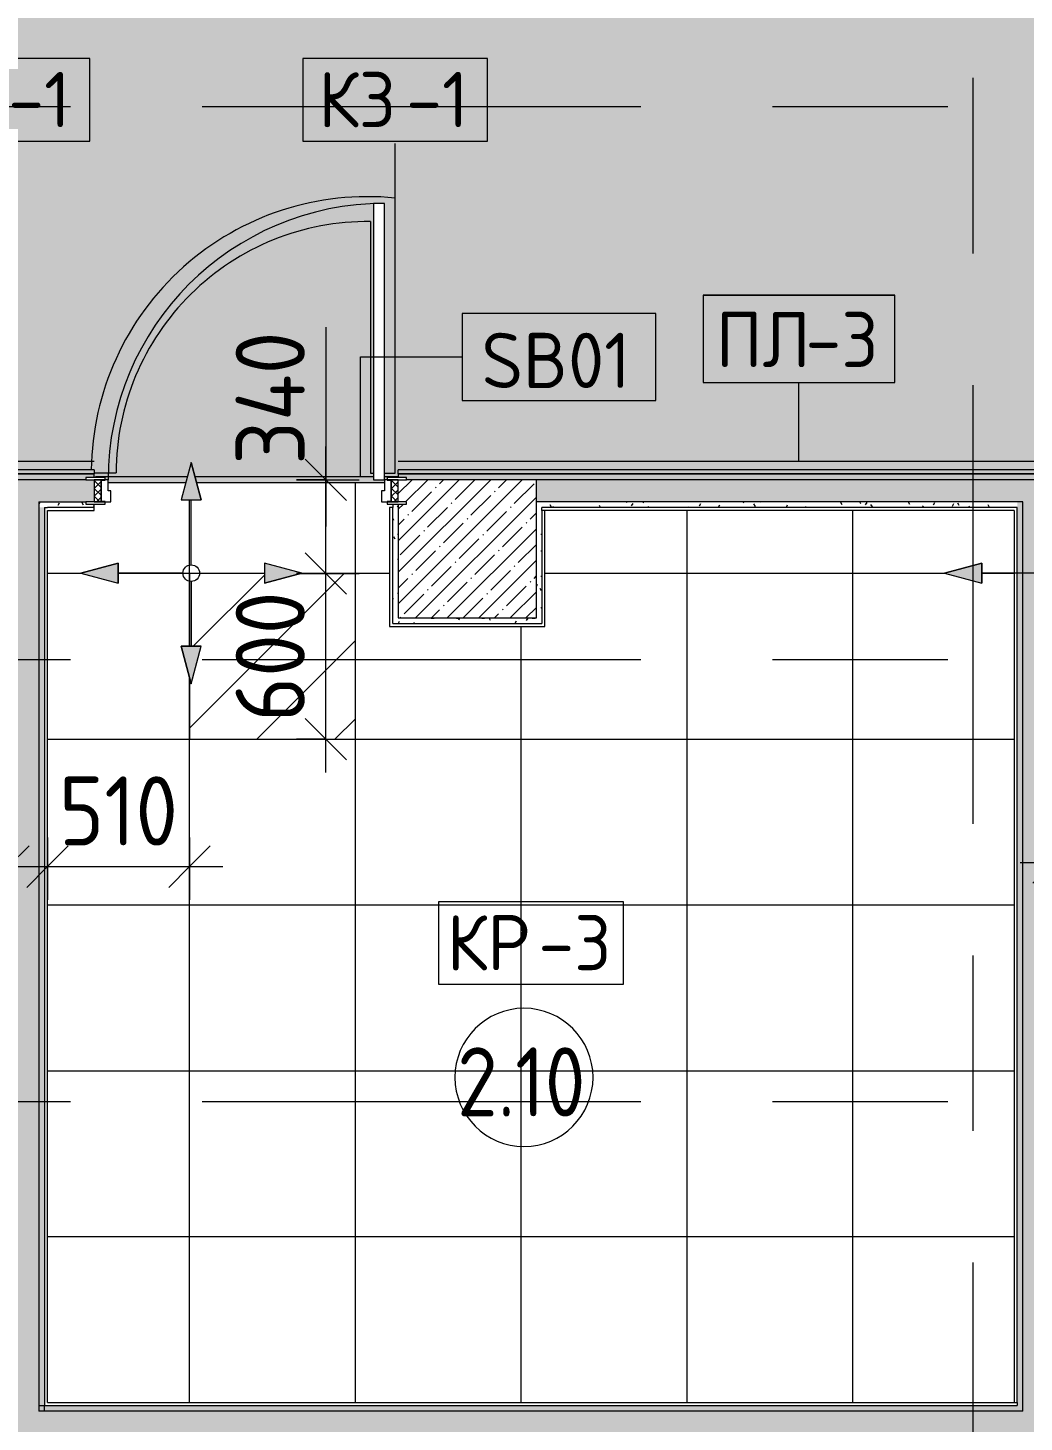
# Model space of a CAD drawing. Header units: millimetres. Extents: x 315 to 209858, y -8553 to 29000.
# Drawn here: x 47373 to 50978, y 12240 to 17285 of the extents above; entities that cross this region are included whole.
import ezdxf

# ---------------------------------------------------------------- set-up
doc = ezdxf.new("R2010")
doc.units = ezdxf.units.MM
doc.linetypes.add('Осевая', pattern=[3175, 635, -476.25, 1587.5, -476.25])
for name, color, linetype, lineweight in [('A-ANNO-DIMS', 7, 'Continuous', 9), ('A-ANNO-DIMS-100', 7, 'Continuous', 9), ('A-AREA-IDEN', 7, 'Continuous', 9), ('A-DETL', 7, 'Continuous', 9), ('A-DETL-GENF', 7, 'Continuous', 9), ('A-DOOR', 7, 'Continuous', 9), ('A-DOOR-1', 7, 'Continuous', 13), ('A-DOOR-FRAM', 7, 'Continuous', 13), ('A-DOOR-FRAM-1', 7, 'Continuous', 9), ('A-FLOR-HRAL-IDEN', 7, 'Continuous', 9), ('A-FLOR-IDEN', 7, 'Continuous', 9), ('A-FLOR-PATT', 7, 'Continuous', 9), ('A-GENM-IDEN', 7, 'Continuous', 9), ('A-WALL', 7, 'Continuous', 9), ('S-COLS', 7, 'Continuous', 9), ('Ограждение', 7, 'Continuous', 9), ('Оси-2', 7, 'Осевая', 9), ('Поручни', 7, 'Continuous', 9)]:
    doc.layers.add(name, color=color, linetype=linetype, lineweight=lineweight)
for name, color, linetype, lineweight, true_color in [('A-DETL-GENF-2', 7, 'Continuous', 9, 0x004000), ('A-FLOR-1', 7, 'Continuous', 9, 0x787878), ('A-GENM-1', 7, 'Continuous', 9, 0x004000), ('A-WALL-1', 9, 'Continuous', 9, 0x808080), ('A-WALL-FNSH-1', 9, 'Continuous', 9, 0x808080), ('I-WALL-1', 7, 'Continuous', 9, 0x787878), ('I-WALL-2', 9, 'Continuous', 9, 0x808080), ('S-COLS-1', 9, 'Continuous', 9, 0x808080)]:
    doc.layers.add(name, color=color, linetype=linetype, lineweight=lineweight, true_color=true_color)
doc.styles.add('GOST Common_3', font='GOST_Common.ttf', dxfattribs={"width": 0.9, "height": 250})
doc.styles.add('GOST Common_4', font='GOST_Common.ttf', dxfattribs={"height": 200})
doc.styles.add('ISOCPEUR_2', font='isocpeur.ttf', dxfattribs={"width": 0.9, "height": 250})
doc.dimstyles.new('ISO-2_5_0_9К_БОЛЬШОЙ_округление', dxfattribs={"dimscale": 304.8, "dimtxt": 248.995294, "dimasz": 0.492126, "dimexe": 0.393701, "dimexo": 0, "dimgap": 0, "dimtad": 1, "dimdec": 0, "dimrnd": 10, "dimzin": 0, "dimdsep": 46, "dimtxsty": 'ISOCPEUR_2', "dimblk1": 'OBLIQUE', "dimblk2": 'OBLIQUE', "dimsah": 1, "dimcen": 0.09, "dimdle": 0.393701, "dimazin": 0, "dimtfac": 1, "dimtdec": 4, "dimtix": 1, "dimtmove": 0, "dimatfit": 3, "dimfxl": 1, "dimtvp": 1, "dimtolj": 1, "dimtzin": 0, "dimarcsym": 2})
doc.dimstyles.new('ISO-2_5_0_9К_БОЛЬШОЙ_округление_1', dxfattribs={"dimscale": 304.8, "dimtxt": 248.995294, "dimasz": 0.492126, "dimexe": 0.393701, "dimexo": 0, "dimgap": 0, "dimtad": 1, "dimdec": 0, "dimrnd": 10, "dimzin": 0, "dimdsep": 46, "dimtxsty": 'ISOCPEUR_2', "dimblk1": 'OBLIQUE', "dimblk2": 'OBLIQUE', "dimsah": 1, "dimcen": 0.09, "dimdle": 0.393701, "dimazin": 0, "dimtfac": 1, "dimtdec": 4, "dimtix": 1, "dimtmove": 1, "dimatfit": 3, "dimfxl": 1, "dimtvp": 1, "dimtolj": 1, "dimtzin": 0, "dimarcsym": 2})
pattern_1 = [(135, (-29867.15, 0), (-75.43415, -75.43415), [106.68, -17.78, 3.556, -17.78]), (135, (-29867.15, 75.39), (-75.43415, -75.43415), []), (50, (-29867.15, 0), (127.52922, -11.15758), [13.335, -146.685]), (355, (-29867.15, 0), (-24.66966, 133.74002), [10.668, -117.348]), (100.451, (-29856.53, -0.93), (102.85973, 122.58178), [11.333, -124.663]), (46.184, (-29867.15, 35.56), (189.75516, -29.43036), [20.002, -220.027]), (96.636, (-29851.34, 33.1), (166.1822, 173.1996), [17, -186.995]), (351.184, (-29867.15, 35.56), (166.18393, 173.19757), [16.002, -176.022]), (21, (-29849.37, 26.67), (106.13027, -71.58603), [13.335, -146.685]), (326, (-29849.37, 26.67), (43.26188, 128.93175), [10.668, -117.348]), (71.451, (-29840.53, 20.7), (149.39198, 57.34505), [11.333, -124.663]), (37.5, (-29867.154, 0), (2.162228, 59.188357), [3.353, -112.573, 3.353, -115.773, -117.793]), (37.5, (-29867.154, 0), (2.162228, 59.188357), [-235.052, 3.353, -114.44]), (7.5, (-29867.154, 0), (46.773857, 70.126152), [3.353, -64.567, 3.353, -109.906, -44.894]), (7.5, (-29867.154, 0), (46.773857, 70.126152), [-181.178, 3.353, -41.542]), (327.5, (-29906.803, 0), (94.91367, -4.010093), [3.353, -41.097, 3.353, -135.331, -184.023]), (327.5, (-29906.803, 0), (94.91367, -4.010093), [-183.134, 3.353, -180.67]), (317.5, (-29924.58, 0), (103.69057, 17.79882), [3.353, -54.432, 3.353, -88.748, -130.683]), (317.5, (-29924.58, 0), (103.69057, 17.79882), [-149.885, 3.353, -127.33])]
pattern_2 = [(0, (-29867.154, 0), (121.92, 30.48), [10.058, -81.382, 10.058, -81.382, -487.68]), (0, (-29867.154, 0), (121.92, 30.48), [-182.88, 10.058, -172.822, 10.058, -81.382, -213.36]), (0, (-29867.154, 0), (121.92, 30.48), [-457.2, 10.058, -50.902, 10.058, -142.342]), (120, (-29821.434, 15.24), (-87.356454, 90.345817), [10.058, -81.382, 10.058, -81.382, -487.68]), (120, (-29821.434, 15.24), (-87.356454, 90.345817), [-182.88, 10.058, -172.822, 10.058, -81.382, -213.36]), (120, (-29821.434, 15.24), (-87.356454, 90.345817), [-457.2, 10.058, -50.902, 10.058, -142.342]), (240, (-29806.194, 76.2), (-34.563546, -120.825817), [10.058, -81.382, 10.058, -81.382, -487.68]), (240, (-29806.194, 76.2), (-34.563546, -120.825817), [-182.88, 10.058, -172.822, 10.058, -81.382, -213.36]), (240, (-29806.194, 76.2), (-34.563546, -120.825817), [-457.2, 10.058, -50.902, 10.058, -142.342])]

# ---------------------------------------------------------------- blocks, each defined once
blk = doc.blocks.new('BSC_Колонна _Прямоугольная - 500х500-V34-План устройствa полов 2 этажа в осях 12-23')
at = {"layer": 'S-COLS'}
h = blk.add_hatch(dxfattribs=at)
h.set_pattern_fill('FP_46', color=256, style=0, pattern_type=2)
h.set_pattern_definition([(45, (-78830, -15400), (-57.02463, 57.02463), []), (45, (-78772.975, -15400), (-57.02463, 57.02463), [100.806, -20.161, 3.353, -16.808])])
h.paths.add_polyline_path([(-250, -250), (250, -250), (250, 250), (-250, 250), (-250, 170), (-220, 170), (-220, 162), (-250, 162), (-250, -10.4)])
at = {"layer": 'S-COLS-1'}
for p, q in [((250, 250), (-220, 250)), ((250, -250), (250, 250)), ((-250, 162), (-250, -250)), ((-250, -250), (250, -250))]:
    blk.add_line(p, q, dxfattribs=at)
blk = doc.blocks.new('110_Дверь_СКБ_1Ст_Внутренняя1 - Д-4 _л_ 1100x2100h_су мгн-32399984-План устройствa полов 2 этажа в осях 12-23')
at = {"layer": 'A-DOOR'}
h = blk.add_hatch(dxfattribs=at)
h.set_pattern_fill('FP_38', color=256, style=0, pattern_type=2)
h.set_pattern_definition([(135, (1751.41, 104.685), (-14.14214, -14.14214), []), (225, (1751.41, 104.685), (14.14214, -14.14214), [])])
h.paths.add_polyline_path([(562.5, -40), (562.5, 40), (537.5, 40), (537.5, -40)])
at = {"layer": 'A-DOOR-FRAM-1'}
h = blk.add_hatch(dxfattribs=at)
h.set_pattern_fill('FP_39', color=256, style=0, pattern_type=2)
h.set_pattern_definition([(45, (-371.384, 104.685), (-14.1421, 14.1421), []), (135, (-371.384, 104.685), (-14.1421, -14.1421), [])])
h.paths.add_polyline_path([(-512.5, -40), (-512.5, 40), (-537.5, 40), (-537.5, -40)])
at = {"layer": 'A-DOOR'}
blk.add_arc((512.5, 40), 1000, 90, 180, dxfattribs=at)
at = {"layer": 'A-DOOR-1'}
for p, q in [((512.5, 1040), (472.5, 1040)), ((472.5, 1040), (472.5, 40)), ((512.5, 40), (512.5, 1040)), ((472.5, 40), (512.5, 40))]:
    blk.add_line(p, q, dxfattribs=at)
at = {"layer": 'A-DOOR-FRAM'}
for p, q in [((-497.5, 48), (-567.5, 48)), ((-567.5, 48), (-567.5, 40)), ((-567.5, 40), (-497.5, 40)), ((-512.5, 40), (-537.5, 40)), ((-537.5, 40), (-537.5, -40)), ((-487.5, 40), (-512.5, 40)), ((-512.5, 40), (-512.5, -40)), ((-512.5, -40), (-512.5, 40)), ((-497.5, 40), (-512.5, 40)), ((-512.5, 40), (-512.5, 39)), ((-512.5, 39), (-497.5, 39)), ((-497.5, 40), (-497.5, 48)), ((-497.5, 39), (-497.5, 40)), ((-487.5, 0), (-487.5, 40)), ((-477.5, 0), (-487.5, 0)), ((-477.5, -40), (-477.5, 0)), ((512.5, 0), (502.5, 0)), ((502.5, 0), (502.5, -40)), ((512.5, 40), (512.5, 0)), ((537.5, 40), (512.5, 40)), ((592.5, 48), (522.5, 48)), ((522.5, 48), (522.5, 40)), ((537.5, 40), (522.5, 40)), ((522.5, 40), (522.5, 39)), ((522.5, 40), (592.5, 40)), ((522.5, 39), (537.5, 39)), ((537.5, -40), (537.5, 40)), ((562.5, 40), (537.5, 40)), ((537.5, 40), (537.5, -40)), ((537.5, 39), (537.5, 40)), ((562.5, -40), (562.5, 40)), ((592.5, 40), (592.5, 48)), ((-497.5, -40), (-567.5, -40)), ((-567.5, -40), (-567.5, -48)), ((-567.5, -48), (-497.5, -48)), ((-537.5, -40), (-512.5, -40)), ((-497.5, -39), (-512.5, -39)), ((-512.5, -39), (-512.5, -40)), ((-512.5, -40), (-477.5, -40)), ((-512.5, -40), (-497.5, -40)), ((-497.5, -40), (-497.5, -39)), ((-497.5, -48), (-497.5, -40)), ((502.5, -40), (537.5, -40)), ((537.5, -39), (522.5, -39)), ((522.5, -39), (522.5, -40)), ((522.5, -40), (537.5, -40)), ((592.5, -40), (522.5, -40)), ((522.5, -40), (522.5, -48)), ((522.5, -48), (592.5, -48)), ((537.5, -40), (537.5, -39)), ((537.5, -40), (562.5, -40)), ((592.5, -48), (592.5, -40))]:
    blk.add_line(p, q, dxfattribs=at)
blk = doc.blocks.new('Плинтус - Плинтус темный _ст_школа_-32862191-План устройствa полов 2 этажа в осях 12-23')
at = {"layer": 'A-GENM-1'}
h = blk.add_hatch(color=256, dxfattribs=at)
h.paths.add_polyline_path([(0, 0), (0, -15), (516.2, -15), (512.2, 0), (20.3, 0)])
h.paths.add_polyline_path([(751.9, 0), (534.2, 0), (530.2, -15), (2900, -15), (2900, 0), (2215.2, 0)])
for p, q in [((0, 0), (512.2, 0)), ((0, -15), (0, 0)), ((0, -15), (516.2, -15)), ((0, -45), (2900, -45)), ((530.2, -15), (2900, -15)), ((534.2, 0), (2900, 0)), ((2900, 0), (2900, -15))]:
    blk.add_line(p, q, dxfattribs=at)
blk = doc.blocks.new('Плинтус - Плинтус темный _ст_школа_-32862192-План устройствa полов 2 этажа в осях 12-23')
at = {"layer": 'A-GENM-1'}
blk.add_hatch(color=256, dxfattribs=at).paths.add_polyline_path([(355.2, 0), (0, 0), (0, -15), (355.2, -15), (355.2, -8.1)])
for p, q in [((0, 0), (355.2, 0)), ((0, -15), (0, 0)), ((0, -15), (355.2, -15)), ((0, -45), (355.2, -45)), ((355.2, 0), (355.2, -15))]:
    blk.add_line(p, q, dxfattribs=at)
blk = doc.blocks.new('Ограждение - Ограждение-32874466-План устройствa полов 2 этажа в осях 12-23')
at = {"layer": 'Ограждение'}
h = blk.add_hatch(color=256, dxfattribs=at)
h.paths.add_polyline_path([(78530, 15640), (78530, 15650), (78490, 15650), (78490, 15660), (77844.7, 15660), (77850.1, 15640), (78490, 15640)])
h.paths.add_polyline_path([(77801.5, 15640), (77811.5, 15640), (77816.9, 15660), (77484.5, 15660), (77484.5, 15658), (77520, 15658), (77520, 15650), (77530, 15650), (77530, 15640), (77794.6, 15640)])
h.paths.add_polyline_path([(78540, 15650), (78540, 15658), (78580, 15658), (78580, 15660), (78530, 15660), (78530, 15650), (78533.1, 15650)])
at = {"layer": 'Поручни'}
for p, q in [((77484.5, 15658), (77484.5, 15660)), ((77816.9, 15660), (77484.5, 15660)), ((77530, 15640), (77811.5, 15640)), ((78490, 15660), (77844.7, 15660)), ((77850.1, 15640), (78530, 15640)), ((78580, 15660), (78530, 15660))]:
    blk.add_line(p, q, dxfattribs=at)
blk = doc.blocks.new('Начало раскладки_красным - Начало раскладки_красным-26102174-План устройствa полов 2 этажа в осях 12-23')
at = {"layer": 'A-DETL-GENF'}
for points in [[(-36.2, 264.8), (36.2, 264.8), (0, 400)], [(-264.8, -36.2), (-264.8, 36.2), (-400, 0)], [(264.8, -36.2), (400, 0), (264.8, 36.2)], [(0, -400), (36.2, -264.8), (-36.2, -264.8)]]:
    blk.add_hatch(color=256, dxfattribs=at).paths.add_polyline_path(points)
for p, q in [((0, 400), (-36.2, 264.8)), ((0, 400), (-36.2, 264.8)), ((36.2, 264.8), (0, 400)), ((0, 400), (36.2, 264.8)), ((-36.2, 264.8), (36.2, 264.8)), ((-36.2, 264.8), (36.2, 264.8)), ((0, 30), (0, 264.8)), ((-264.8, 36.2), (-400, 0)), ((-400, 0), (-264.8, 36.2)), ((-400, 0), (-264.8, -36.2)), ((-400, 0), (-264.8, -36.2)), ((-264.8, -36.2), (-264.8, 36.2)), ((-264.8, 36.2), (-264.8, -36.2)), ((-30, 0), (-264.8, 0)), ((30, 0), (264.8, 0)), ((400, 0), (264.8, 36.2)), ((264.8, 36.2), (264.8, -36.2)), ((400, 0), (264.8, 36.2)), ((264.8, 36.2), (264.8, -36.2)), ((400, 0), (264.8, -36.2)), ((0, -30), (0, -264.8)), ((264.8, -36.2), (400, 0)), ((36.2, -264.8), (-36.2, -264.8)), ((-36.2, -264.8), (0, -400)), ((0, -400), (-36.2, -264.8)), ((-36.2, -264.8), (36.2, -264.8)), ((0, -400), (36.2, -264.8)), ((0, -400), (36.2, -264.8))]:
    blk.add_line(p, q, dxfattribs=at)
blk.add_circle((0, 0), 30, dxfattribs=at)
blk = doc.blocks.new('Марка_Помещения - Номер-25198446-План устройствa полов 2 этажа в осях 12-23')
at = {"layer": 'A-AREA-IDEN'}
for start, end in [(360, 180), (180, 360)]:
    blk.add_arc((0, 0), 2.5, start, end, dxfattribs=at)
blk = doc.blocks.new('М_перекрытий_ЭП - Типоразмер-25383776-План устройствa полов 2 этажа в осях 12-23')
at = {"layer": 'A-FLOR-IDEN'}
for p, q in [((3.352, 1.578), (-3.336, 1.578)), ((-3.336, 1.578), (-3.336, -1.406)), ((3.352, -1.406), (3.352, 1.578)), ((-3.336, -1.406), (3.352, -1.406))]:
    blk.add_line(p, q, dxfattribs=at)
blk = doc.blocks.new('Mark Reiling - Mark Reiling-26174330-План устройствa полов 2 этажа в осях 12-23')
at = {"layer": 'A-GENM-IDEN'}
for p, q in [((-3.47, 1.49), (-3.47, -1.663)), ((-3.47, 1.49), (3.47, 1.49)), ((3.47, 1.49), (-3.47, 1.49)), ((-3.47, 1.49), (-3.47, -1.663)), ((3.47, -1.663), (3.47, 1.49)), ((3.47, -1.663), (3.47, 1.49)), ((-3.47, -1.663), (3.47, -1.663)), ((-3.47, -1.663), (3.47, -1.663))]:
    blk.add_line(p, q, dxfattribs=at)
blk = doc.blocks.new('DIMBLOCK42-План устройствa полов 2 этажа в осях 12-23')
at = {"layer": 'A-ANNO-DIMS-100', "lineweight": 20}
for p, q in [((48451.2, 15311), (48376.2, 15386)), ((48451.2, 15311), (48526.2, 15236)), ((48451.2, 14711), (48376.2, 14786)), ((48451.2, 14711), (48526.2, 14636))]:
    blk.add_line(p, q, dxfattribs=at)
at = {"layer": 'A-ANNO-DIMS-100'}
for p, q in [((48345.1, 15311), (48571.2, 15311)), ((48451.2, 15311), (48345.1, 15311)), ((48451.2, 14591), (48451.2, 15311)), ((48345.1, 14711), (48571.2, 14711)), ((48451.2, 14711), (48345.1, 14711))]:
    blk.add_line(p, q, dxfattribs=at)
at = {"layer": 'A-ANNO-DIMS-100', "color": 0, "insert": (48124.6, 14774), "char_height": 250, "width": 568.858, "attachment_point": 1, "rotation": 90, "line_spacing_factor": 1.149209, "style": 'ISOCPEUR_2'}
blk.add_mtext('600', dxfattribs=at)
blk = doc.blocks.new('_Oblique')
at = {"color": 0, "linetype": 'ByBlock', "lineweight": -2}
blk.add_line((-0.5, -0.5), (0.5, 0.5), dxfattribs=at)
blk = doc.blocks.new('DIMBLOCK43-План устройствa полов 2 этажа в осях 12-23')
at = {"layer": 'A-ANNO-DIMS-100'}
for p, q in [((48451.2, 16202.2), (48451.2, 15604.2)), ((48451.2, 15311), (48451.2, 15770)), ((48345.1, 15650), (48571.2, 15650)), ((48451.2, 15650), (48345.1, 15650)), ((48451.2, 15604.2), (48451.2, 15480.5)), ((48345.1, 15311), (48571.2, 15311)), ((48451.2, 15311), (48345.1, 15311))]:
    blk.add_line(p, q, dxfattribs=at)
at = {"layer": 'A-ANNO-DIMS-100', "lineweight": 20}
for p, q in [((48451.2, 15650), (48376.2, 15725)), ((48451.2, 15650), (48526.2, 15575)), ((48451.2, 15311), (48376.2, 15386)), ((48451.2, 15311), (48526.2, 15236))]:
    blk.add_line(p, q, dxfattribs=at)
at = {"layer": 'A-ANNO-DIMS-100', "color": 0, "insert": (48124.6, 15704.2), "char_height": 250, "width": 597.589, "attachment_point": 1, "rotation": 90, "line_spacing_factor": 1.149209, "style": 'ISOCPEUR_2'}
blk.add_mtext('340', dxfattribs=at)
blk = doc.blocks.new('DIMBLOCK44-План устройствa полов 2 этажа в осях 12-23')
at = {"layer": 'A-ANNO-DIMS-100'}
for p, q in [((47443.7, 14355.9), (47443.7, 14129.9)), ((47443.7, 14249.9), (47443.7, 14355.9)), ((47957.7, 14355.9), (47957.7, 14129.9)), ((47957.7, 14249.9), (47957.7, 14355.9)), ((47323.7, 14249.9), (48077.7, 14249.9))]:
    blk.add_line(p, q, dxfattribs=at)
at = {"layer": 'A-ANNO-DIMS-100', "lineweight": 20}
for p, q in [((47443.7, 14249.9), (47518.7, 14324.9)), ((47957.7, 14249.9), (48032.7, 14324.9)), ((47443.7, 14249.9), (47368.7, 14174.9)), ((47957.7, 14249.9), (47882.7, 14174.9))]:
    blk.add_line(p, q, dxfattribs=at)
at = {"layer": 'A-ANNO-DIMS-100', "color": 0, "insert": (47485.2, 14576.5), "char_height": 250, "width": 517.144, "attachment_point": 1, "line_spacing_factor": 1.149209, "style": 'ISOCPEUR_2'}
blk.add_mtext('510', dxfattribs=at)
blk = doc.blocks.new('DIMBLOCK49-План устройствa полов 2 этажа в осях 12-23')
at = {"layer": 'A-ANNO-DIMS-100'}
for p, q in [((46757.7, 14355.9), (46757.7, 14129.9)), ((46757.7, 14249.9), (46757.7, 14355.9)), ((47301.7, 14355.9), (47301.7, 14129.9)), ((47301.7, 14249.9), (47301.7, 14355.9)), ((46757.7, 14249.9), (47421.7, 14249.9))]:
    blk.add_line(p, q, dxfattribs=at)
at = {"layer": 'A-ANNO-DIMS-100', "lineweight": 20}
for p, q in [((46757.7, 14249.9), (46832.7, 14324.9)), ((47301.7, 14249.9), (47376.7, 14324.9)), ((46757.7, 14249.9), (46682.7, 14174.9)), ((47301.7, 14249.9), (47226.7, 14174.9))]:
    blk.add_line(p, q, dxfattribs=at)
at = {"layer": 'A-ANNO-DIMS-100', "color": 0, "insert": (46780.7, 14576.5), "char_height": 250, "width": 597.589, "attachment_point": 1, "line_spacing_factor": 1.149209, "style": 'ISOCPEUR_2'}
blk.add_mtext('540', dxfattribs=at)
blk = doc.blocks.new('М_ограждение1 - Типоразмер-32868623-План устройствa полов 2 этажа в осях 12-23')
at = {"layer": 'A-FLOR-HRAL-IDEN'}
for p, q in [((3.352, 1.797), (-3.648, 1.797)), ((-3.648, 1.797), (-3.648, -1.359)), ((3.352, -1.359), (3.352, 1.797)), ((-3.648, -1.359), (3.352, -1.359))]:
    blk.add_line(p, q, dxfattribs=at)
blk = doc.blocks.new('DIMBLOCK88-План устройствa полов 2 этажа в осях 12-23')
at = {"layer": 'A-ANNO-DIMS-100'}
for p, q in [((51683.7, 14711), (51683.7, 14145)), ((51683.7, 14265), (51683.7, 14711)), ((51083.7, 14371.1), (51083.7, 14145)), ((51083.7, 14265), (51083.7, 14371.1)), ((50963.7, 14265), (51803.7, 14265))]:
    blk.add_line(p, q, dxfattribs=at)
at = {"layer": 'A-ANNO-DIMS-100', "lineweight": 20}
for p, q in [((51083.7, 14265), (51158.7, 14340)), ((51683.7, 14265), (51758.7, 14340)), ((51083.7, 14265), (51008.7, 14190)), ((51683.7, 14265), (51608.7, 14190))]:
    blk.add_line(p, q, dxfattribs=at)
at = {"layer": 'A-ANNO-DIMS-100', "color": 0, "insert": (51146.6, 14591.7), "char_height": 250, "width": 568.858, "attachment_point": 1, "line_spacing_factor": 1.149209, "style": 'ISOCPEUR_2'}
blk.add_mtext('600', dxfattribs=at)

msp = doc.modelspace()

# ---------------------------------------------------------------- hatches: boundary and pattern name
at = {"layer": 'A-DETL-GENF-2'}
h = msp.add_hatch(dxfattribs=at)
h.set_pattern_fill('FP_81', color=256, style=0, pattern_type=2)
h.set_pattern_definition([(45, (-29867.15, 0), (-141.42136, 141.42136), [])])
h.paths.add_polyline_path([(48557.7, 14711), (48557.7, 15311), (48359.9, 15311), (48228.4, 15275.8), (48228.4, 15311), (47957.7, 15311), (47957.7, 15047.2), (47999.9, 15047.2), (47963.7, 14912), (47957.7, 14934.4), (47957.7, 14711), (48363.7, 14711)])
at = {"layer": 'A-FLOR-PATT'}
h = msp.add_hatch(color=256, dxfattribs=at)
h.paths.add_polyline_path([(40366.8, 11700), (40366.8, 11783), (40354.2, 11783), (40354.2, 11700), (40356.8, 11700)])
h.paths.add_polyline_path([(40264.5, 11700), (40264.5, 11788.1), (40276.8, 11788.1), (40276.8, 11820), (40326.8, 11820), (40326.8, 11840), (40316.8, 11840), (40316.8, 11853), (40269.7, 11853), (40269.7, 11900), (38999.7, 11900), (38999.7, 11853), (38949.7, 11853), (38949.7, 11900), (38936.8, 11900), (38936.8, 11840), (38926.8, 11840), (38926.8, 11820), (38966.8, 11820), (38966.8, 11785.1), (38994.8, 11785.1), (38994.8, 11700), (39242.6, 11700), (39250.9, 11726.1), (39257.2, 11788.1), (39346.8, 11788.1), (39352.5, 11700), (39886.2, 11700)])
h.paths.add_polyline_path([(38886.8, 11700), (38905.3, 11700), (38905.3, 11783), (38886.8, 11783), (38886.8, 11732.7)])
h.paths.add_polyline_path([(43652.8, 11720), (43652.8, 11783), (43612.8, 11783), (43612.8, 11780), (43594.2, 11780), (43594.2, 11720), (43612.8, 11720)])
h.paths.add_polyline_path([(43504.5, 11720), (43504.5, 11788.1), (43562.8, 11788.1), (43563.4, 12362.4), (42213.6, 12362.4), (42213.6, 11820), (42217.8, 11820), (42217.8, 11785.1), (42234.8, 11785.1), (42234.8, 11720), (42488.9, 11720), (42490.9, 11726.1), (42497.2, 11788.1), (42586.8, 11788.1), (42590.5, 11720), (42812.8, 11720)])
h.paths.add_polyline_path([(42145.3, 11720), (42145.3, 11783), (40962.8, 11783), (40962.8, 11720), (42137.8, 11720)])
h.paths.add_polyline_path([(43652.8, 11800), (43652.8, 11840), (43642.8, 11840), (43642.8, 11800)])
h.paths.add_polyline_path([(40962.8, 11800), (40972.8, 11800), (40972.8, 11840), (40962.8, 11840)])
h.paths.add_polyline_path([(40366.8, 11800), (40366.8, 11840), (40356.8, 11840), (40356.8, 11800)])
h.paths.add_polyline_path([(45591.8, 11920), (45592.8, 11921), (45591.8, 15130), (43652.8, 15130), (43652.8, 15670), (46157.7, 15670), (46157.7, 15660), (46743.7, 15660), (46757.7, 15712), (46771.6, 15660), (47167.7, 15660), (47167.7, 16583.9), (47069.3, 16579.4), (46967.9, 16563.2), (46869, 16535.7), (46773.8, 16497.2), (46683.5, 16448.3), (46599.4, 16389.4), (46522.3, 16321.5), (46451.2, 16242.2), (46393.6, 16161.9), (46343.6, 16072.2), (46303.9, 15977.5), (46275.2, 15878.9), (46257.8, 15777.7), (46251.9, 15675.2), (46161.9, 15675.2), (46168.2, 15786.3), (46186.8, 15896), (46217.5, 16002.9), (46259.9, 16105.8), (46313.4, 16203.4), (46377.5, 16294.4), (46453.5, 16379.7), (46533.8, 16452.3), (46624.1, 16517.2), (46721.1, 16571.8), (46823.9, 16615.3), (46930.2, 16647), (47039.7, 16666.7), (47150.7, 16674.1), (47261.9, 16669.2), (47261.9, 15686), (47602.5, 15686), (47608.2, 15786.3), (47626.8, 15896), (47657.5, 16002.9), (47699.9, 16105.8), (47753.4, 16203.4), (47817.5, 16294.4), (47893.5, 16379.7), (47973.8, 16452.3), (48064.1, 16517.2), (48161.1, 16571.8), (48263.6, 16615.2), (48370.2, 16647), (48479.7, 16666.7), (48590.7, 16674.1), (48701.9, 16669.2), (48701.9, 15674.2), (48662.8, 15674.2), (48662.8, 15660), (48712.8, 15660), (48712.8, 15670), (48712.8, 15671), (48712.8, 15686), (51082.7, 15686), (51089.7, 15712), (51096.6, 15686), (51612.8, 15686), (51612.8, 15671), (51612.8, 15670), (51612.8, 15658), (51652.8, 15658), (51652.8, 15650), (52622.8, 15650), (52622.8, 16582.8), (52549.3, 16579.4), (52447.9, 16563.2), (52349, 16535.7), (52253.8, 16497.2), (52163.5, 16448.3), (52079.4, 16389.4), (52002.3, 16321.5), (51931.2, 16242.2), (51873.6, 16161.9), (51823.6, 16072.2), (51781.4, 15968.7), (51755.2, 15878.9), (51737.8, 15777.7), (51731.9, 15675.2), (51641.9, 15675.2), (51648.2, 15786.3), (51666.8, 15896), (51697.5, 16002.9), (51739.9, 16105.8), (51793.4, 16203.4), (51857.5, 16294.4), (51933.5, 16379.7), (52013.8, 16452.3), (52104.1, 16517.2), (52201.1, 16571.8), (52303.6, 16615.2), (52410.2, 16647), (52519.7, 16666.7), (52630.7, 16674.1), (52741.9, 16669.2), (52741.9, 15686), (53116.8, 15686), (53116.8, 16166), (54576.8, 16166), (54576.8, 17240.1), (54499.8, 17244.5), (54390.1, 17263.1), (54283.1, 17293.8), (54180.3, 17336.1), (54082.7, 17389.7), (53991.7, 17453.7), (53906.4, 17529.8), (53833.8, 17610.1), (53765.8, 17705.9), (53714.3, 17797.4), (53670.9, 17899.8), (53639.1, 18006.5), (53619.4, 18116), (53612, 18227), (53614.3, 18280), (53612.8, 18280), (53612.8, 18320), (53616.1, 18320), (53616.9, 18338.2), (54604.8, 18338.2), (54604.8, 18370), (54592.8, 18370), (54591.8, 18580), (50312.8, 18580), (50311.7, 17602.6), (50200.6, 17597.6), (50089.5, 17605.1), (49980, 17624.8), (49873.4, 17656.6), (49770.9, 17700), (49673.9, 17754.5), (49583.6, 17819.5), (49501, 17894.1), (49427.3, 17977.4), (49363.2, 18068.4), (49309.7, 18165.9), (49267.3, 18268.8), (49236.6, 18375.8), (49218, 18485.5), (49212.8, 18564), (47472.8, 18564), (47472.8, 18579), (47472.8, 18580), (47472.8, 18592), (47461.7, 18592), (47461.7, 17602.6), (47350.6, 17597.6), (47239.5, 17605.1), (47130, 17624.8), (47023.4, 17656.6), (46920.9, 17700), (46823.9, 17754.5), (46733.6, 17819.5), (46651, 17894.1), (46577.3, 17977.4), (46513.2, 18068.4), (46459.7, 18165.9), (46417.3, 18268.8), (46386.6, 18375.8), (46368, 18485.5), (46363.6, 18564), (36928.8, 18564), (36928.8, 16600), (37288.9, 16600), (37291.3, 16536.9), (37283.7, 16474.2), (37266.2, 16413.6), (37239.2, 16356.5), (37203.5, 16304.5), (37159.9, 16258.8), (37109.6, 16220.6), (37214.5, 16190.7), (37315.8, 16150.4), (37412.5, 16100), (37503.7, 16040.2), (37588.3, 15971.5), (37665.6, 15894.6), (37734.7, 15810.2), (37795.8, 15717.8), (37845.7, 15622.9), (37886.5, 15521.7), (37916.9, 15417), (37936.5, 15309.8), (37945.2, 15201.1), (36900.8, 15200), (36900.8, 15175), (36912.8, 15175), (36913.8, 13620), (38797.8, 13620), (38797.8, 13621), (36913.8, 13621), (36913.8, 15201), (36928.8, 15201), (36928.8, 13636), (38813.8, 13636), (38813.8, 11920), (38876.8, 11920), (38876.8, 11940), (38936.8, 11940), (38936.8, 11920), (38949.7, 11920), (38949.7, 12453), (40319.7, 12453), (40319.7, 11940), (40366.8, 11940), (40366.8, 11920), (40406.8, 11920), (40406.8, 12236), (40978.8, 12236), (40978.8, 11940), (42153.6, 11940), (42153.6, 12412.4), (43613.4, 12412.4), (43613.4, 11940), (43652.8, 11940), (43652.8, 11920), (45576.8, 11920)])
h.paths.add_polyline_path([(39154.6, 11920), (40269.7, 11920), (40269.7, 12403), (38999.7, 12403), (38999.7, 11920)])
h.paths.add_polyline_path([(40422.8, 11920), (40422.8, 12220), (40962.8, 12220), (40962.3, 12221), (40421.8, 12220), (40422.8, 11920)])
h.paths.add_polyline_path([(45576.8, 11921), (43672.8, 11921), (43672.8, 11936), (45576.8, 11936), (45576.8, 15114), (43636.8, 15114), (43636.8, 15686), (46157.7, 15686), (46157.7, 15671), (43651.8, 15670), (43652.8, 15129), (45591.8, 15129), (45591.8, 11921)])
h.paths.add_polyline_path([(40943.8, 15134), (40427.8, 15134), (40427.8, 15666), (40958.8, 15666), (40958.8, 15134)])
h.paths.add_polyline_path([(40943.8, 15149), (40942.8, 15651), (40942.8, 15650), (40942.8, 15150), (40942.8, 15149)])
h.paths.add_polyline_path([(37845.5, 15290.8), (37826.4, 15396.9), (37794.9, 15502.3), (37754.1, 15599.8), (37701.9, 15694.2), (37639.7, 15782.3), (37568.4, 15863.1), (37488.6, 15935.7), (37401.4, 15999.2), (37307.9, 16052.8), (37209.1, 16096), (37106.1, 16128.1), (37000.3, 16148.9), (36892.8, 16158), (36892.8, 15300), (37842.8, 15300), (37842.8, 15290.8)])
h.paths.add_polyline_path([(52672.8, 15650), (52672.8, 15658), (52712.8, 15658), (52712.8, 15670), (53132.8, 15671), (53132.8, 16150), (54592.8, 16151), (54591.8, 16151), (53131.8, 16150), (53131.8, 15671), (52712.8, 15671), (52712.8, 15674.2), (52662.8, 15674.2), (52662.8, 15650)])
h.paths.add_polyline_path([(47612.8, 15658), (47617.4, 15658), (47617.4, 15660), (47949.7, 15660), (47963.7, 15712), (47977.6, 15660), (48622.8, 15660), (48622.8, 15674.2), (48611.9, 15674.2), (48611.9, 16584.1), (48509.3, 16579.4), (48407.9, 16563.2), (48309, 16535.7), (48213.8, 16497.2), (48123.5, 16448.3), (48039.4, 16389.4), (47962.3, 16321.5), (47891.2, 16242.2), (47833.6, 16161.9), (47783.6, 16072.2), (47741.4, 15968.7), (47715.2, 15878.9), (47697.8, 15777.7), (47691.9, 15675.2), (47612.8, 15675.2), (47612.8, 15671), (47257.7, 15671), (47257.7, 15674.2), (47207.7, 15674.2), (47207.7, 15660), (47257.7, 15660), (47257.7, 15670), (47612.8, 15670)])
h.paths.add_polyline_path([(36892.8, 16248.1), (36954.8, 16254.4), (37014.3, 16273.2), (37068.7, 16303.6), (37115.8, 16344.4), (37153.7, 16393.9), (37180.8, 16450.1), (37193.3, 16500), (36892.8, 16500), (36892.8, 16254.4)])
h.paths.add_polyline_path([(36895.8, 16550), (36895.8, 16585), (36892.8, 16585), (36892.8, 16550)])
h.paths.add_polyline_path([(36913.8, 16600), (36913.8, 18579), (36912.8, 18579), (36912.8, 16625), (36900.8, 16625), (36900.8, 16600), (36912.8, 16600)])
h.paths.add_polyline_path([(54832.8, 17310), (54832.8, 18330), (54692.8, 18330), (54692.8, 18310), (54652.8, 18310), (54652.8, 18320), (54612.8, 18320), (54611.9, 18248.2), (53702, 18248.2), (53706.6, 18145.6), (53722.8, 18044.2), (53750.3, 17945.3), (53788.8, 17850.1), (53837.8, 17759.8), (53896.6, 17675.6), (53964.6, 17598.6), (54043.9, 17527.5), (54124.2, 17469.9), (54213.9, 17419.9), (54308.6, 17380.2), (54407.2, 17351.5), (54508.4, 17334.1), (54610.9, 17328.2), (54610.9, 17310), (54612.8, 17310), (54612.8, 17320), (54652.8, 17320), (54652.8, 17330), (54692.8, 17330), (54692.8, 17310), (54829.7, 17310)])
h.paths.add_polyline_path([(50221.7, 17687.6), (50221.7, 18592.9), (49301.9, 18592.9), (49309.1, 18485.5), (49325.1, 18392.9), (49353.8, 18294.3), (49397.6, 18192), (49443.5, 18109.9), (49503.3, 18026.4), (49572.2, 17950.2), (49649.2, 17882.3), (49733.3, 17823.5), (49823.6, 17774.5), (49918.8, 17736), (50017.7, 17708.5), (50119.1, 17692.3), (50200.6, 17688.6)])
h.paths.add_polyline_path([(47371.7, 17687.6), (47371.7, 18592.9), (46451.9, 18592.9), (46459.1, 18485.5), (46475.1, 18392.9), (46503.8, 18294.3), (46543.4, 18199.5), (46593.5, 18109.9), (46653.3, 18026.4), (46722.2, 17950.2), (46799.2, 17882.3), (46883.3, 17823.5), (46973.6, 17774.5), (47068.8, 17736), (47167.7, 17708.5), (47269.1, 17692.3), (47350.6, 17688.6)])
h.paths.add_polyline_path([(54611.9, 18320), (54612.8, 18320), (54611.9, 18330)])
h.paths.add_polyline_path([(54576.8, 18370), (54576.8, 18564), (50312.8, 18564), (50312.8, 18579), (54591.8, 18579), (54591.8, 18370)])
msp.add_hatch(color=256, dxfattribs=at).paths.add_polyline_path([(48662.8, 15674.2), (48701.9, 15674.2), (48701.9, 16669.2), (48590.7, 16674.1), (48479.7, 16666.7), (48370.2, 16647), (48263.6, 16615.2), (48161.1, 16571.8), (48064.1, 16517.2), (47973.8, 16452.3), (47891.2, 16377.7), (47817.5, 16294.4), (47753.4, 16203.4), (47699.9, 16105.8), (47657.5, 16002.9), (47626.8, 15896), (47608.2, 15786.3), (47602.5, 15686), (47612.8, 15686), (47612.8, 15675.2), (47691.9, 15675.2), (47697.8, 15777.7), (47715.2, 15878.9), (47743.9, 15977.5), (47783.6, 16072.2), (47833.6, 16161.9), (47893.5, 16245.3), (47962.3, 16321.5), (48039.4, 16389.4), (48123.5, 16448.3), (48213.8, 16497.2), (48309, 16535.7), (48407.9, 16563.2), (48509.3, 16579.4), (48611.9, 16584.1), (48611.9, 15674.2), (48622.8, 15674.2), (48622.8, 16650), (48662.8, 16650), (48662.8, 16069.1)])
h = msp.add_hatch(dxfattribs=at)
h.set_pattern_fill('FP_61', color=256, style=0, pattern_type=2)
h.set_pattern_definition([(0, (49157.66, 14711), (0, 600), []), (90, (49157.66, 14711), (-600, 4e-14), [])])
h.paths.add_polyline_path([(47443.7, 12311), (50941.7, 12311), (50941.7, 15539), (49243.8, 15539), (49243.8, 15119), (48681.8, 15119), (48681.8, 15550), (48692.8, 15550), (48692.8, 15562), (48672.8, 15562), (48672.8, 15570), (48652.8, 15570), (48652.8, 15610), (48662.8, 15610), (48662.8, 15640), (47982.9, 15640), (47999.9, 15576.8), (47927.4, 15576.8), (47944.4, 15640), (47662.8, 15640), (47662.8, 15610), (47672.8, 15610), (47672.8, 15570), (47652.8, 15570), (47652.8, 15562), (47612.8, 15562), (47612.8, 15539), (47443.7, 15539), (47443.7, 12329.4)])
h.paths.add_polyline_path([(47963.7, 14912), (47927.4, 15047.2), (47999.9, 15047.2)])
h.paths.add_polyline_path([(50824.9, 15275.8), (50689.7, 15312), (50824.9, 15348.2)])
h.paths.add_polyline_path([(47698.9, 15275.8), (47563.7, 15312), (47698.9, 15348.2)])
h.paths.add_polyline_path([(48228.4, 15275.8), (48228.4, 15348.2), (48363.7, 15312), (48319.5, 15300.2)])
at = {"layer": 'I-WALL-1'}
h = msp.add_hatch(dxfattribs=at)
h.set_pattern_fill('FP_27', color=256, style=0, pattern_type=2)
h.set_pattern_definition(pattern_1)
h.paths.add_polyline_path([(54332.8, 15570), (54332.8, 15650), (52712.8, 15650), (52712.8, 15570), (54312.8, 15570)])
h.paths.add_polyline_path([(51052.7, 15570), (51612.8, 15570), (51612.8, 15650), (51106.3, 15650), (51125.9, 15576.8), (51053.4, 15576.8), (51073, 15650), (49212.8, 15650), (49212.8, 15570), (50972.7, 15570)])
h.paths.add_polyline_path([(47612.8, 15570), (47612.8, 15650), (47257.7, 15650), (47257.7, 15570), (47582.8, 15570)])
h.paths.add_polyline_path([(46157.7, 15570), (46157.7, 15650), (45692.8, 15650), (45692.8, 15570), (46127.7, 15570)])
h = msp.add_hatch(dxfattribs=at)
h.set_pattern_fill('FP_27', color=256, style=0, pattern_type=2)
h.set_pattern_definition(pattern_1)
h.paths.add_polyline_path([(47412.7, 11550), (47412.7, 15570), (47332.7, 15570), (47332.7, 11550)])
h = msp.add_hatch(dxfattribs=at)
h.set_pattern_fill('FP_27', color=256, style=0, pattern_type=2)
h.set_pattern_definition(pattern_1)
h.paths.add_polyline_path([(51052.7, 12280), (51052.7, 15570), (50972.7, 15570), (50972.7, 12280)])
h = msp.add_hatch(dxfattribs=at)
h.set_pattern_fill('FP_27', color=256, style=0, pattern_type=2)
h.set_pattern_definition(pattern_1)
h.paths.add_polyline_path([(54612.8, 12200), (54612.8, 12280), (47412.7, 12280), (47412.7, 12200), (53787.5, 12200)])
at = {"layer": 'I-WALL-2'}
h = msp.add_hatch(dxfattribs=at)
h.set_pattern_fill('FP_58', color=256, style=0, pattern_type=2)
h.set_pattern_definition(pattern_2)
h.paths.add_polyline_path([(53132.8, 15650), (53132.8, 15670), (52712.8, 15670), (52712.8, 15658), (52742.8, 15658), (52742.8, 15650), (53055.9, 15650)])
h.paths.add_polyline_path([(51582.8, 15650), (51582.8, 15658), (51612.8, 15658), (51612.8, 15670), (51100.9, 15670), (51106.3, 15650), (51125.9, 15650)])
h.paths.add_polyline_path([(51073, 15650), (51078.4, 15670), (48712.8, 15670), (48712.8, 15658), (48742.8, 15658), (48742.8, 15650), (51053.4, 15650)])
h.paths.add_polyline_path([(47287.7, 15650), (47582.8, 15650), (47582.8, 15658), (47612.8, 15658), (47612.8, 15670), (47257.7, 15670), (47257.7, 15658), (47287.7, 15658)])
h.paths.add_polyline_path([(43672.8, 15650), (46127.7, 15650), (46127.7, 15658), (46157.7, 15658), (46157.7, 15670), (43672.8, 15670)])
h = msp.add_hatch(dxfattribs=at)
h.set_pattern_fill('FP_58', color=256, style=0, pattern_type=2)
h.set_pattern_definition(pattern_2)
h.paths.add_polyline_path([(47612.8, 15550), (47612.8, 15562), (47582.8, 15562), (47582.8, 15570), (47412.7, 15570), (47412.7, 15550), (47582.8, 15550)])
h = msp.add_hatch(dxfattribs=at)
h.set_pattern_fill('FP_58', color=256, style=0, pattern_type=2)
h.set_pattern_definition(pattern_2)
h.paths.add_polyline_path([(47412.7, 12280), (47432.7, 12280), (47432.7, 15550), (47412.7, 15550), (47412.7, 12300)])
h = msp.add_hatch(dxfattribs=at)
h.set_pattern_fill('FP_58', color=256, style=0, pattern_type=2)
h.set_pattern_definition(pattern_2)
h.paths.add_polyline_path([(48692.8, 15150), (48712.8, 15150), (48712.8, 15562), (48692.8, 15562), (48692.8, 15389.6)])
h = msp.add_hatch(dxfattribs=at)
h.set_pattern_fill('FP_58', color=256, style=0, pattern_type=2)
h.set_pattern_definition(pattern_2)
h.paths.add_polyline_path([(50941.7, 15550), (50952.7, 15550), (50952.7, 15570), (49212.8, 15570), (49212.8, 15550), (50860.9, 15550)])
h = msp.add_hatch(dxfattribs=at)
h.set_pattern_fill('FP_58', color=256, style=0, pattern_type=2)
h.set_pattern_definition(pattern_2)
h.paths.add_polyline_path([(49232.8, 15130), (49232.8, 15550), (49212.8, 15550), (49212.8, 15130)])
h = msp.add_hatch(dxfattribs=at)
h.set_pattern_fill('FP_58', color=256, style=0, pattern_type=2)
h.set_pattern_definition(pattern_2)
h.paths.add_polyline_path([(50952.7, 12300), (50972.7, 12300), (50972.7, 15570), (50952.7, 15570), (50952.7, 12311)])
h = msp.add_hatch(dxfattribs=at)
h.set_pattern_fill('FP_58', color=256, style=0, pattern_type=2)
h.set_pattern_definition(pattern_2)
h.paths.add_polyline_path([(49212.8, 15130), (49212.8, 15150), (48692.8, 15150), (48692.8, 15130), (48712.8, 15130)])
h = msp.add_hatch(dxfattribs=at)
h.set_pattern_fill('FP_58', color=256, style=0, pattern_type=2)
h.set_pattern_definition(pattern_2)
h.paths.add_polyline_path([(50972.7, 12280), (50972.7, 12300), (47412.7, 12300), (47412.7, 12280), (50860.9, 12280)])

# ---------------------------------------------------------------- linework, layer by layer
at = {"layer": 'A-DETL'}
for p, q in [((47957.7, 15311), (47957.7, 15047.2)), ((48228.4, 15311), (47957.7, 15311)), ((48557.7, 15311), (48359.9, 15311)), ((48557.7, 14711), (48557.7, 15311)), ((47957.7, 14934.4), (47957.7, 14711)), ((47957.7, 14711), (48557.7, 14711))]:
    msp.add_line(p, q, dxfattribs=at)
at = {"layer": 'A-FLOR-1'}
for p, q in [((48701.9, 15674.2), (48701.9, 16669.2)), ((48611.9, 16584.1), (48611.9, 15674.2)), ((47612.8, 15675.2), (47691.9, 15675.2)), ((48611.9, 15674.2), (48622.8, 15674.2)), ((48662.8, 15674.2), (48701.9, 15674.2))]:
    msp.add_line(p, q, dxfattribs=at)
for radius, start, end in [(1000, 84.2608, 179.3205), (910, 89.3704, 179.937)]:
    msp.add_arc((48601.9, 15674.2), radius, start, end, dxfattribs=at)
at = {"layer": 'A-FLOR-HRAL-IDEN'}
for p, q in [((48576.6, 16094.2), (48944.5, 16094.2)), ((48576.6, 15661.3), (48576.6, 16094.2))]:
    msp.add_line(p, q, dxfattribs=at)
at = {"layer": 'A-FLOR-IDEN'}
msp.add_line((48701.9, 16463.5), (48701.9, 16866.1), dxfattribs=at)
at = {"layer": 'A-GENM-IDEN'}
msp.add_line((50162.8, 15716), (50162.8, 15997.8), dxfattribs=at)
at = {"layer": 'A-WALL'}
for p, q in [((47582.8, 15650), (47287.7, 15650)), ((51073, 15650), (49212.8, 15650)), ((47412.7, 15570), (47582.8, 15570)), ((47412.7, 15570), (47412.7, 12280)), ((50972.7, 15570), (49212.8, 15570)), ((50952.7, 15550), (49232.8, 15550)), ((50972.7, 12280), (50972.7, 15570)), ((50952.7, 12311), (50952.7, 12300)), ((47412.7, 12300), (50952.7, 12300)), ((50972.7, 12280), (47412.7, 12280))]:
    msp.add_line(p, q, dxfattribs=at)
at = {"layer": 'A-WALL-1'}
for p, q in [((47612.8, 15670), (47257.7, 15670)), ((47612.8, 15658), (47612.8, 15670)), ((51078.4, 15670), (48712.8, 15670)), ((48712.8, 15670), (48712.8, 15658)), ((47432.7, 15550), (47443.7, 15550)), ((47612.8, 15550), (47612.8, 15562)), ((48692.8, 15562), (48692.8, 15550)), ((49232.8, 15539), (49232.8, 15550)), ((48692.8, 15130), (49232.8, 15130)), ((47432.7, 12280), (47432.7, 12300))]:
    msp.add_line(p, q, dxfattribs=at)
at = {"layer": 'A-WALL-FNSH-1'}
for p, q in [((47612.8, 15671), (47257.7, 15671)), ((47612.8, 15670), (47612.8, 15671)), ((51078.7, 15671), (48712.8, 15671)), ((48712.8, 15671), (48712.8, 15670)), ((47432.7, 15550), (47432.7, 12300)), ((47612.8, 15550), (47443.7, 15550)), ((47443.7, 12311), (47443.7, 15539)), ((47443.7, 15539), (47612.8, 15539)), ((47612.8, 15539), (47612.8, 15550)), ((48692.8, 15550), (48681.8, 15550)), ((48681.8, 15550), (48681.8, 15119)), ((48692.8, 15130), (48692.8, 15550)), ((49232.8, 15539), (49232.8, 15130)), ((50941.7, 15539), (49232.8, 15539)), ((49243.8, 15119), (49243.8, 15539)), ((50941.7, 15539), (50941.7, 12311)), ((50952.7, 12311), (50952.7, 15550)), ((48681.8, 15119), (49243.8, 15119)), ((47443.7, 12311), (50952.7, 12311))]:
    msp.add_line(p, q, dxfattribs=at)
at = {"layer": 'Оси-2'}
for p, q in [((50792.8, 593.7), (50792.8, 24890.1)), ((8791.8, 17000), (52332.8, 17000)), ((8791.8, 15000), (51732.8, 15000)), ((8791.8, 13400), (51732.8, 13400))]:
    msp.add_line(p, q, dxfattribs=at)

# ---------------------------------------------------------------- block references
at = {"layer": 'A-AREA-IDEN', "xscale": 99.99999999999993, "yscale": 99.99999999999993, "zscale": 99.99999999999993}
msp.add_blockref('Марка_Помещения - Номер-25198446-План устройствa полов 2 этажа в осях 12-23', (49167.9, 13487.4), dxfattribs=at)
at = {"layer": 'A-DETL-GENF'}
for p in [(47963.7, 15312), (51089.7, 15312)]:
    msp.add_blockref('Начало раскладки_красным - Начало раскладки_красным-26102174-План устройствa полов 2 этажа в осях 12-23', p, dxfattribs=at)
at = {"layer": 'A-DOOR'}
msp.add_blockref('110_Дверь_СКБ_1Ст_Внутренняя1 - Д-4 _л_ 1100x2100h_су мгн-32399984-План устройствa полов 2 этажа в осях 12-23', (48150.3, 15610), dxfattribs=at)
at = {"layer": 'A-FLOR-HRAL-IDEN', "xscale": 99.99999999999993, "yscale": 99.99999999999993, "zscale": 99.99999999999993}
msp.add_blockref('М_ограждение1 - Типоразмер-32868623-План устройствa полов 2 этажа в осях 12-23', (49309.3, 16072), dxfattribs=at)
at = {"layer": 'A-FLOR-IDEN', "xscale": 99.99999999999993, "yscale": 99.99999999999993, "zscale": 99.99999999999993}
for p in [(47261.1, 17015.9), (48701.1, 17015.9), (49192.7, 13965)]:
    msp.add_blockref('М_перекрытий_ЭП - Типоразмер-25383776-План устройствa полов 2 этажа в осях 12-23', p, dxfattribs=at)
at = {"layer": 'A-GENM-1', "rotation": 180}
for name, p in [('Плинтус - Плинтус темный _ст_школа_-32862192-План устройствa полов 2 этажа в осях 12-23', (47612.8, 15671)), ('Плинтус - Плинтус темный _ст_школа_-32862191-План устройствa полов 2 этажа в осях 12-23', (51612.8, 15671))]:
    msp.add_blockref(name, p, dxfattribs=at)
at = {"layer": 'A-GENM-IDEN', "xscale": 99.99999999999993, "yscale": 99.99999999999993, "zscale": 99.99999999999993}
msp.add_blockref('Mark Reiling - Mark Reiling-26174330-План устройствa полов 2 этажа в осях 12-23', (50162.8, 16168.3), dxfattribs=at)
at = {"layer": 'S-COLS'}
msp.add_blockref('BSC_Колонна _Прямоугольная - 500х500-V34-План устройствa полов 2 этажа в осях 12-23', (48962.8, 15400), dxfattribs=at)
at = {"layer": 'Поручни'}
msp.add_blockref('Ограждение - Ограждение-32874466-План устройствa полов 2 этажа в осях 12-23', (-29867.2, 0), dxfattribs=at)

# ---------------------------------------------------------------- texts
at = {"layer": 'A-AREA-IDEN', "insert": (48926.1, 13596), "char_height": 250, "width": 606.076, "attachment_point": 1, "style": 'GOST Common_3'}
msp.add_mtext('2.10', dxfattribs=at)
at = {"layer": 'A-FLOR-HRAL-IDEN', "insert": (49014, 16181.8), "char_height": 200, "width": 697.468, "attachment_point": 1, "style": 'GOST Common_4'}
msp.add_mtext('SB01', dxfattribs=at)
at = {"layer": 'A-FLOR-IDEN', "char_height": 200, "attachment_point": 1, "style": 'GOST Common_4'}
for s, insert, width in [('-1', (47301.5, 17125.7), 296.624), ('КЗ', (48424, 17125.7), 384.81), ('-1', (48741.5, 17125.7), 296.624), ('КР', (48889.1, 14074.7), 400.844), ('-3', (49219.8, 14074.7), 344.726)]:
    msp.add_mtext(s, dxfattribs=dict(at, insert=insert, width=width))
at = {"layer": 'A-GENM-IDEN', "char_height": 200, "attachment_point": 1, "style": 'GOST Common_4'}
for s, insert, width in [('ПЛ', (49862.3, 16257.4), 392.827), ('-3', (50186.4, 16257.4), 344.726)]:
    msp.add_mtext(s, dxfattribs=dict(at, insert=insert, width=width))

# ---------------------------------------------------------------- dimensions: what is measured, and where the dimension line sits
at = {"layer": 'A-ANNO-DIMS'}
dim = msp.add_linear_dim(base=(48451.2, 15650), p1=(48345.1, 15311), p2=(48345.1, 15650), angle=90, dimstyle='ISO-2_5_0_9К_БОЛЬШОЙ_округление_1', override={"dimpost": '<>', "dimfxl": 338.999927}, dxfattribs=at)
dim.commit()
dim.dimension.update_dxf_attribs({"geometry": 'DIMBLOCK43-План устройствa полов 2 этажа в осях 12-23', "text_midpoint": (48291.2, 16003), "dimtype": 160, "text_rotation": 90})
dim = msp.add_linear_dim(base=(48451.2, 15311), p1=(48345.1, 14711), p2=(48345.1, 15311), angle=90, dimstyle='ISO-2_5_0_9К_БОЛЬШОЙ_округление', override={"dimpost": '<>', "dimfxl": 600}, dxfattribs=at)
dim.commit()
dim.dimension.update_dxf_attribs({"geometry": 'DIMBLOCK42-План устройствa полов 2 этажа в осях 12-23', "text_midpoint": (48326.2, 15011)})
for base, p1, p2, override, picture, middle in [((51683.7, 14265), (51083.7, 14371.1), (51683.7, 14711), {"dimpost": '<>', "dimfxl": 689.584214}, 'DIMBLOCK88-План устройствa полов 2 этажа в осях 12-23', (51383.7, 14390)), ((47301.7, 14249.9), (46757.7, 14355.9), (47301.7, 14355.9), {"dimpost": '<>', "dimfxl": 544}, 'DIMBLOCK49-План устройствa полов 2 этажа в осях 12-23', (47029.7, 14374.9)), ((47957.7, 14249.9), (47443.7, 14355.9), (47957.7, 14355.9), {"dimpost": '<>', "dimfxl": 514}, 'DIMBLOCK44-План устройствa полов 2 этажа в осях 12-23', (47700.7, 14374.9))]:
    dim = msp.add_linear_dim(base=base, p1=p1, p2=p2, dimstyle='ISO-2_5_0_9К_БОЛЬШОЙ_округление', override=override, dxfattribs=at)
    dim.commit()
    dim.dimension.update_dxf_attribs({"geometry": picture, "text_midpoint": middle})

doc.saveas('drawing.dxf')
